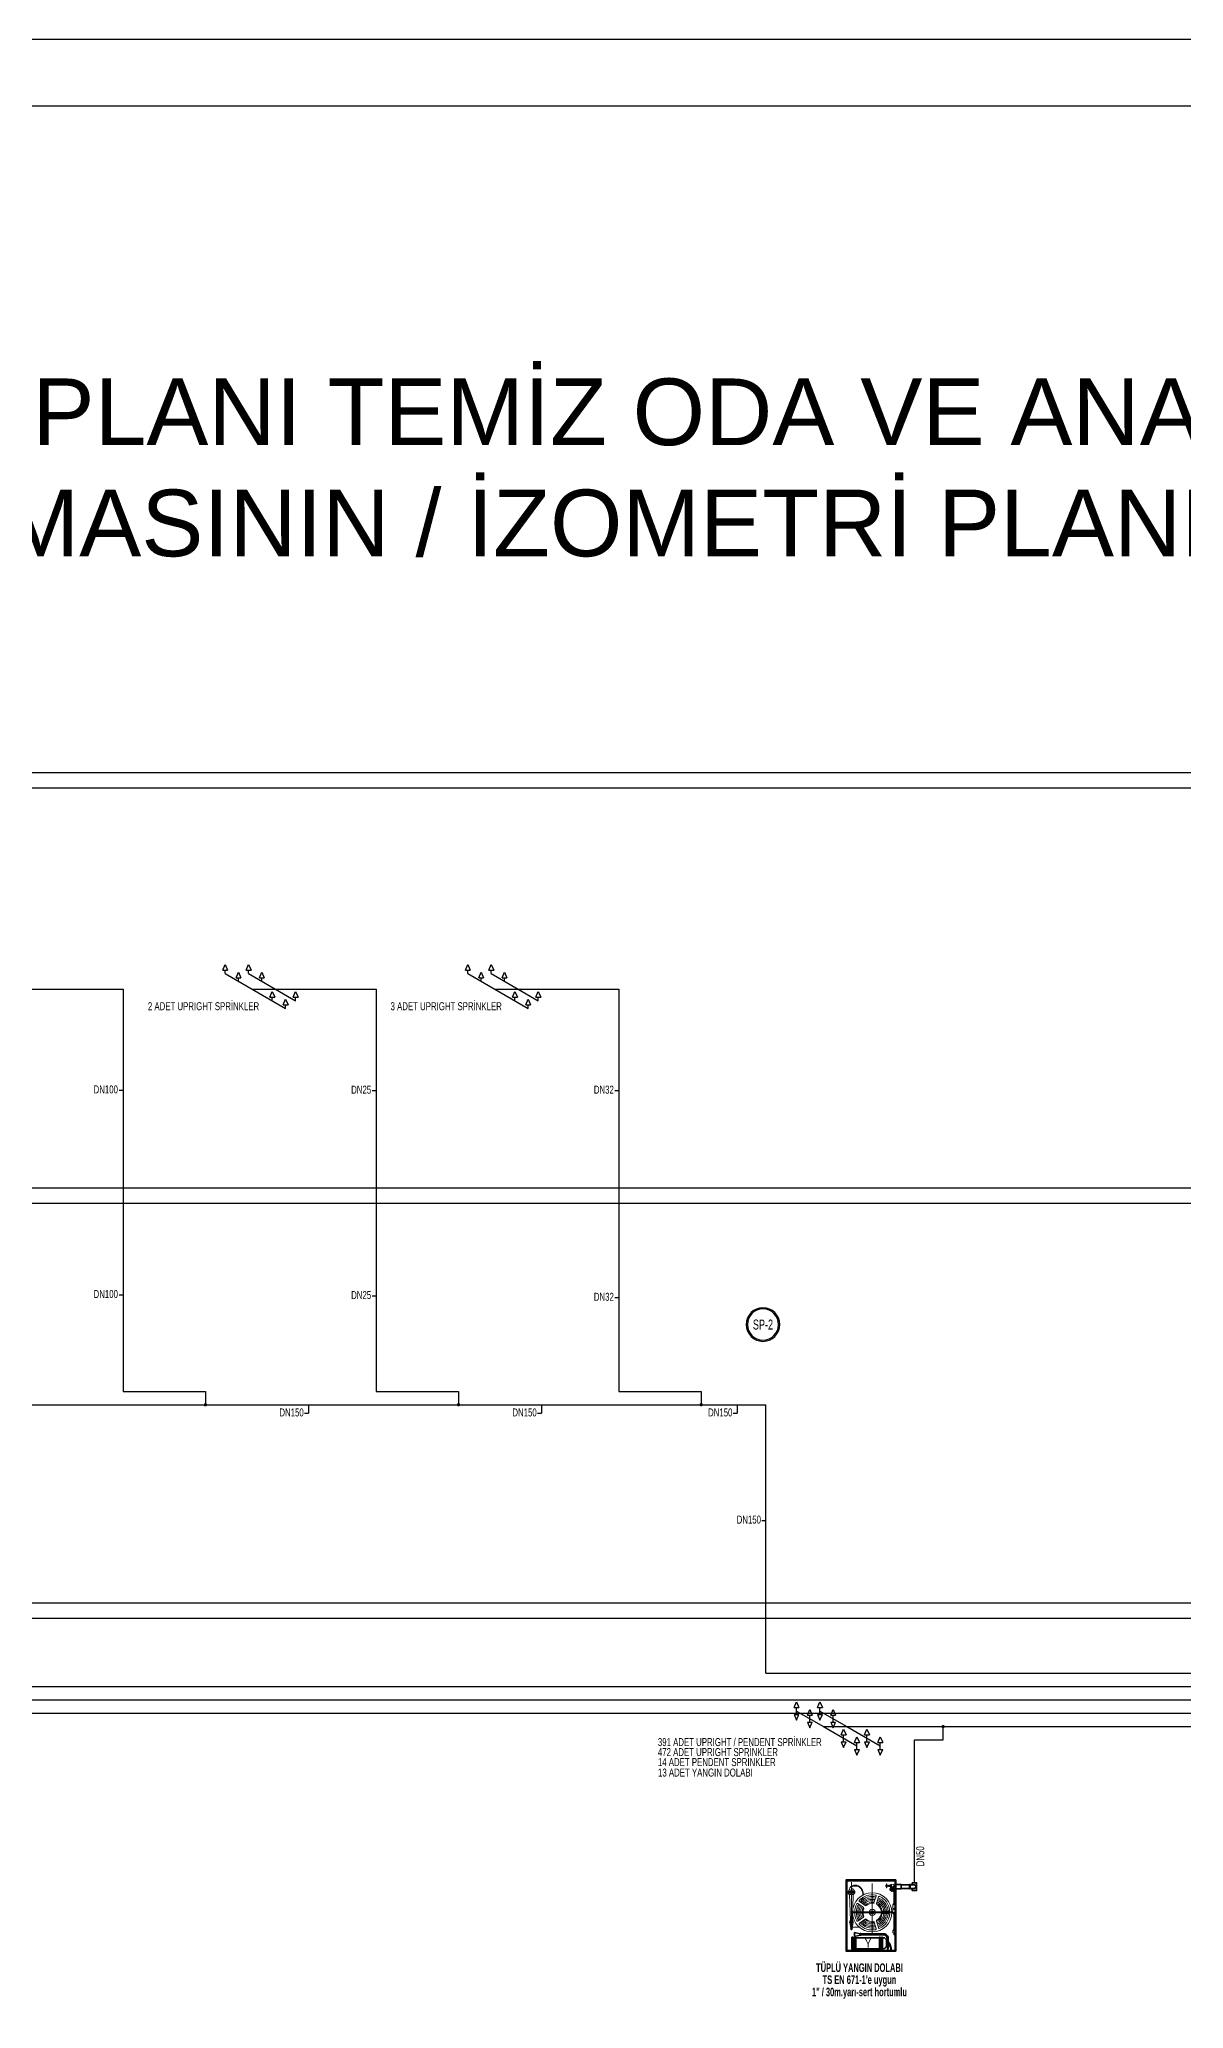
# Model space of a CAD drawing. Header units: centimetres. Extents: x 394264 to 551709, y 50011 to 59011.
# Drawn here: x 523287 to 525004, y 56058 to 59011 of the extents above; entities that cross this region are included whole.
import ezdxf
from ezdxf.enums import TextEntityAlignment as Align

# ---------------------------------------------------------------- set-up
doc = ezdxf.new("R2010")
doc.units = ezdxf.units.CM
doc.linetypes.add('HIDDEN', pattern=[9.525, 6.35, -3.175])
for name, color, linetype, lineweight in [('-M-ANTET', 7, 'Continuous', 30), ('-M-DW-RISER NO', 7, 'Continuous', 30), ('-M-FIRE COMP', 7, 'Continuous', 30), ('-M-YANGIN-CAP', 7, 'Continuous', 30), ('-M-YNGN-ZON1', 5, 'SP', 30), ('-M-YNGN-ZON2', 4, 'SP', 30), ('-M-YNGN-ZON3', 6, 'SP', 30), ('-M-YNGN-ZON4', 3, 'SP', 30), ('-M-YNGN-ZON5', 1, 'SP', 30), ('0-KRCN-SHT-02CIHAZ', 132, 'Continuous', 25), ('0-KRCN-YNG-YANGINDOLABI', 171, 'Continuous', 35), ('0-KRCN-Z-ANTET', 71, 'Continuous', 30), ('0-MEK-YNG-YANGINDOLABI', 171, 'Continuous', 35), ('SPRINKLERYAŞ', 130, 'Y1', 30)]:
    doc.layers.add(name, color=color, linetype=linetype, lineweight=lineweight)
doc.styles.add('ARIAL', font='arial.ttf', dxfattribs={"width": 0.8, "height": 16})
doc.styles.add('CAP', font='ARIALNB.TTF')
doc.styles.add('CIZGI', font='tahoma.ttf', dxfattribs={"width": 0.8, "oblique": 20})
doc.styles.add('Ince', font='arial.ttf')
doc.styles.add('LEVO', font='arial.ttf')
doc.styles.get("Standard").update_dxf_attribs({"font": 'arial.ttf'})
doc.styles.add('TROMANT', font='arial.ttf', dxfattribs={"width": 0.8})
doc.linetypes.add('SP', pattern='A,2,-0.1,["SP",CIZGI,S=0.14,R=0.2,X=0,Y=-0.07],-0.255', length=2.355)
doc.linetypes.add('Y1', pattern='A,2,-0.15,["Y",Standard,S=0.2,R=0.2,X=0,Y=-0.1],-0.25', length=2.4)

# ---------------------------------------------------------------- blocks, each defined once
blk = doc.blocks.new('0-MEK-YANGIN-YANGIN DOLABI-KOLON')
at = {"layer": '0-MEK-YNG-YANGINDOLABI', "color": 120, "lineweight": 15}
for p, q in [((4, -14.4), (2.8, -16.4)), ((2.8, -16.4), (12.3, -16.4)), ((2.8, -18.4), (2.8, -16.4)), ((2.8, -17.4), (12.3, -17.4)), ((2.8, -18.4), (12.3, -18.4)), ((2.8, -18.4), (2.8, -18.4)), ((4.5, -20.4), (3.4, -18.8)), ((4, -14.4), (11, -14.4)), ((4.5, -20.4), (10.5, -20.4)), ((4.9, -12.9), (4.9, -14.4)), ((4.9, -20.4), (6.2, -56.5)), ((7.1, -16.4), (7.1, -14.4)), ((7.1, -20.4), (7.1, -18.4)), ((7.6, -70.6), (7.6, -3)), ((8.1, -16.4), (8.1, -14.4)), ((8.1, -20.4), (8.1, -18.4)), ((10.2, -20.4), (9, -56.5)), ((10.2, -13.7), (10.2, -14.4)), ((10.4, -7.5), (15.7, -7.5)), ((10.5, -8.5), (15.7, -8.5)), ((10.5, -8.5), (10.5, -8.5)), ((10.5, -20.4), (11.6, -18.8)), ((11, -14.4), (12.3, -16.4)), ((12.3, -18.4), (12.3, -16.4)), ((12.3, -18.4), (12.3, -18.4)), ((36.8, -76.2), (36.8, -4.7)), ((39.3, -31.9), (42.3, -22.7)), ((42.7, -32.9), (45.7, -23.8)), ((56.2, -9.1), (56.2, -7.3)), ((56.8, -7.3), (56.2, -7.3)), ((56.8, -9.1), (56.2, -9.1)), ((56.8, -11.2), (56.8, -5.2)), ((56.8, -5.2), (57.4, -5.2)), ((56.8, -9.1), (56.8, -7.3)), ((56.8, -11.2), (57.4, -11.2)), ((57.4, -11.2), (57.4, -5.2)), ((58, -7.3), (57.4, -7.3)), ((58, -9.1), (57.4, -9.1)), ((58, -9.1), (58, -7.3)), ((59.3, -7.8), (58, -7.8)), ((59.3, -8.7), (58, -8.7)), ((59.9, -7.3), (59.3, -7.3)), ((59.3, -9.1), (59.3, -7.3)), ((59.9, -9.1), (59.3, -9.1)), ((59.9, -9.1), (59.9, -7.3)), ((60.8, -7.6), (59.9, -7.6)), ((60.8, -8.9), (59.9, -8.9)), ((60.8, -9.1), (60.8, -7.3)), ((62, -7.3), (60.8, -7.3)), ((62, -9.1), (60.8, -9.1)), ((61.6, -12.3), (62, -11.9)), ((61.6, -12.3), (61.7, -12.3)), ((61.7, -12.3), (66, -16)), ((61.7, -13.9), (61.8, -12.7)), ((61.7, -13.9), (64.5, -16.2)), ((61.9, -14.3), (62, -14.2)), ((62, -6.9), (64.4, -6.9)), ((62, -9.5), (62, -6.9)), ((62, -9.5), (64.1, -9.5)), ((62, -11.9), (66.4, -15.5)), ((62.2, -11.6), (62.6, -11.2)), ((62.2, -11.6), (66.6, -15.3)), ((62.3, -12.1), (62.5, -11.8)), ((64, -10.7), (62.6, -11.2)), ((62.6, -11.2), (67, -14.8)), ((62.9, -10.1), (62.9, -6.3)), ((62.9, -6.3), (64.1, -6.3)), ((62.9, -10.1), (64.1, -10.1)), ((62.9, -14.9), (63.6, -14)), ((63.3, -15.3), (64.1, -14.4)), ((63.5, -10.1), (63.5, -6.3)), ((64, -10.7), (67.2, -13.4)), ((64.1, -10.1), (64.1, -6.3)), ((64.1, -16.1), (64.2, -16)), ((64.5, -16.2), (65.6, -15.9)), ((64.6, -12.8), (65.4, -11.9)), ((65.1, -13.2), (65.8, -12.3)), ((66, -9.2), (66, -12.3)), ((66, -9.2), (69, -9.2)), ((66, -16), (66.4, -15.5)), ((66, -16), (66, -16)), ((66.2, -15.3), (66.4, -15.1)), ((66.6, -15.3), (67, -14.8)), ((67, -6.6), (68, -6.6)), ((67, -6.6), (67, -9.2)), ((67.2, -13.4), (67, -14.8)), ((67, -13.7), (67, -33.2)), ((68, -6.6), (68, -9.2)), ((68, -13.7), (68, -33.2)), ((68.6, -6.9), (68.3, -6.9)), ((68.6, -14), (68.6, -4.9)), ((68.6, -4.9), (69, -4.9)), ((69, -14), (68.6, -14)), ((69, -4.9), (69, -14)), ((7.7, -44.7), (66, -44.7)), ((7.7, -46.2), (66, -46.2)), ((8.1, -45.5), (67.5, -45.5)), ((24.6, -38.8), (16.8, -33.1)), ((24.6, -52.1), (16.8, -57.8)), ((26.7, -36), (18.9, -30.3)), ((26.7, -55), (18.9, -60.6)), ((50.5, -43.7), (60.1, -43.7)), ((50.5, -47.2), (60.1, -47.2)), ((66, -43.5), (66, -34.6)), ((66, -43.5), (66, -46.6)), ((67, -48), (67, -69.9)), ((68, -48), (68, -69.9)), ((69, -34.6), (69, -46.6)), ((5.1, -60), (5.1, -59)), ((5.1, -59.5), (10.1, -59.5)), ((5.6, -58.5), (9.6, -58.5)), ((5.6, -60.5), (9.6, -60.5)), ((5.7, -57.5), (5.7, -57)), ((5.7, -57.5), (9.5, -57.5)), ((5.7, -57.5), (9.5, -57.5)), ((5.7, -58.5), (5.7, -57.5)), ((5.7, -58.5), (9.5, -58.5)), ((5.7, -62.5), (5.7, -60.5)), ((5.7, -62.5), (9.5, -62.5)), ((5.7, -62.5), (6.9, -67.5)), ((6.2, -56.5), (9, -56.5)), ((6.9, -67.5), (6.4, -68.8)), ((6.4, -68.8), (8.9, -68.8)), ((6.4, -68.8), (6.8, -69.5)), ((6.8, -69.5), (8.4, -69.5)), ((6.9, -67.5), (8.4, -67.5)), ((8.4, -67.5), (9.5, -62.5)), ((8.9, -68.8), (8.4, -67.5)), ((8.4, -69.5), (8.9, -68.8)), ((8.5, -66.4), (18.8, -66.4)), ((9.5, -57.5), (9.5, -57)), ((9.5, -58.5), (9.5, -57.5)), ((9.5, -62.5), (9.5, -60.5)), ((10.1, -60), (10.1, -59)), ((39, -58.1), (42.3, -68.3)), ((42.7, -58), (45.7, -67.2)), ((66, -74.4), (66, -71.3)), ((66, -74.4), (69, -74.4)), ((67, -74.4), (67, -77.2)), ((67, -77.2), (68, -77.2)), ((68, -74.4), (68, -77.2)), ((69, -74.4), (69, -71.3))]:
    blk.add_line(p, q, dxfattribs=at)
at = {"layer": '0-MEK-YNG-YANGINDOLABI', "linetype": 'Continuous'}
for p, q in [((69, -9.2), (69, -12.3)), ((89.2, -6.9), (77.4, -6.9)), ((89.2, -11.9), (77.4, -11.9)), ((96, -6.9), (90.2, -6.9)), ((96, -11.9), (90.2, -11.9)), ((11.7, -73.7), (11.7, -79.2)), ((11.7, -73.7), (20.1, -75.5)), ((11.7, -79.2), (20.1, -77.4)), ((20.1, -75.5), (20.1, -77.4)), ((57.1, -90), (57.1, -87.8)), ((57.1, -87.8), (59.5, -87.8)), ((59.5, -90), (57.1, -90)), ((59.4, -87.5), (57.9, -87.5)), ((59.5, -87.8), (59.5, -90))]:
    blk.add_line(p, q, dxfattribs=at)
for points in [[(70, 0), (70, -100), (0, -100), (0, 0)], [(69, -1), (69, -99), (1, -99), (1, -1)], [(70, -6.5), (70, -12.3), (77.4, -12.3), (77.4, -6.5)], [(89.2, -6.5), (89.2, -12.4), (90.2, -12.4), (90.2, -6.5)], [(10.2, -80.5), (8.4, -80.5), (8.4, -97.1), (10.2, -97.1)], [(20.6, -75.4), (20.6, -77.5), (20.1, -77.5), (20.1, -75.4)]]:
    blk.add_lwpolyline(points, close=True, dxfattribs=at)
for points in [[(93.2, -11.9), (93.2, -14.9), (99.3, -14.9), (99.3, -3.8), (93.2, -3.8)], [(93.2, -3.8), (93.2, -6.9)], [(8.4, -80.8), (8.1, -80.8), (8.1, -96.8), (8.4, -96.8)], [(57.1, -86.8), (57.9, -86.8), (57.9, -87.8)], [(57.1, -91), (57.9, -91), (57.9, -90)], [(58.7, -88.4), (58.2, -88.9), (58.2, -89.6)], [(61.6, -91.5), (59.5, -90)]]:
    blk.add_lwpolyline(points, dxfattribs=at)
for points in [[(10.2, -96.6), (52.1, -96.6, 0.414214), (57.1, -91.6), (57.1, -86.2, 0.414214), (52.1, -81.1), (10.2, -81.1)], [(20.6, -75.7), (53.1, -75.7, -0.414214), (59.4, -82), (59.4, -87.8)], [(20.6, -77.2), (53.1, -77.2, -0.414214), (57.9, -82), (57.9, -87.8)], [(59.5, -90), (58.2, -97.6, 0.414214), (58.3, -97.7), (58.6, -97.8, 0.414214), (58.7, -97.7), (60, -90.4)], [(59.5, -87.8), (60.3, -87.8), (61.8, -89.8), (63.6, -95.7), (63.6, -97.7, -0.414214), (63.4, -97.8), (63.1, -97.8, -0.414214), (62.9, -97.7), (62.9, -95.8), (61.6, -91.5)]]:
    blk.add_lwpolyline(points, format="xyb", dxfattribs=at)
for points in [[(12.6, -80.5), (12.6, -97.2, 0.414214), (12.7, -97.4), (13.6, -97.4, 0.414214), (13.7, -97.2), (13.7, -80.5, 0.414214), (13.6, -80.4), (12.7, -80.4, 0.414214)], [(47, -80.5), (47, -97.2, 0.414214), (47.1, -97.4), (48, -97.4, 0.414214), (48.1, -97.2), (48.1, -80.5, 0.414214), (48, -80.4), (47.1, -80.4, 0.414214)], [(51.1, -80.5), (51.1, -97.2, -0.414214), (51, -97.4), (50.1, -97.4, -0.414214), (50, -97.2), (50, -80.5, -0.414214), (50.1, -80.4), (51, -80.4, -0.414214)]]:
    blk.add_lwpolyline(points, format="xyb", close=True, dxfattribs=at)
at = {"layer": '0-MEK-YNG-YANGINDOLABI', "color": 120, "lineweight": 15}
for centre, radius in [((36.8, -45.5), 27.6), ((66.8, -12.2), 0.411), ((68.2, -12.2), 0.411), ((36.8, -45.5), 4.32), ((36.8, -45.5), 2.32), ((66.8, -34.7), 0.411), ((66.8, -46.5), 0.411), ((67.5, -40.6), 0.873), ((68.2, -34.7), 0.411), ((68.2, -46.5), 0.411), ((66.8, -71.4), 0.411), ((68.2, -71.4), 0.411)]:
    blk.add_circle(centre, radius, dxfattribs=at)
at = {"layer": '0-MEK-YNG-YANGINDOLABI', "linetype": 'Continuous'}
blk.add_circle((58.2, -88.9), 0.678, dxfattribs=at)
at = {"layer": '0-MEK-YNG-YANGINDOLABI', "color": 120, "lineweight": 15}
for centre, radius, start, end in [((2.8, -19.2), 0.75, 33.4531, 90), ((10.9, -13.6), 6.08, 94.6872, 173.1889), ((9.6, -10.7), 1.9, 109.4198, 267.2255), ((10.9, -13.6), 5.08, 94.9378, 112.2818), ((8.9, -13.7), 1.25, 0, 59.2322), ((12.3, -19.2), 0.75, 90, 146.5469), ((15.1, -13.3), 5.82, 46.5755, 84.4563), ((15.1, -13.3), 4.82, 46.5755, 83.9075), ((8.8, -21.3), 15, 0.5337, 50.0289), ((36.8, -45.5), 24.8, 79.3115, 136.6885), ((8.8, -21.3), 16, 2.2994, 49.924), ((8.8, -20.8), 15, 322.0085, 345.3974), ((8.8, -20.8), 16, 321.8236, 348.9761), ((36.8, -45.5), 20.3, 76.9398, 139.0602), ((36.8, -45.5), 18.3, 77.4806, 138.5194), ((36.8, -45.5), 22.3, 76.4963, 127.2679), ((41.1, -22.3), 1.25, 342, 79.3115), ((36.8, -45.5), 20.3, 4.9398, 67.0602), ((36.8, -45.5), 22.3, 4.4963, 67.5037), ((46.8, -24.2), 1.25, 64.6885, 162), ((36.8, -45.5), 24.8, 7.3115, 64.6885), ((61.4, -12.7), 0.45, 353.7817, 50.3286), ((63.8, -10.4), 1.01, 315.5102, 70.5999), ((66.3, -8.4), 2.46, 37.3844, 142.4704), ((65.8, -11.2), 1.46, 28.0669, 107.0966), ((65.7, -16.3), 0.45, 50.3286, 106.8755), ((67.5, -12.3), 1.5, 180, 0), ((71.8, -14), 5.28, 127.9975, 168.8678), ((36.8, -45.5), 24.8, 151.3115, 208.6885), ((36.8, -45.5), 22.3, 148.4963, 211.5037), ((16.1, -34.2), 1.25, 54, 151.3115), ((36.8, -45.5), 20.3, 148.9398, 211.0602), ((19.6, -29.3), 1.25, 136.6885, 234), ((36.8, -45.5), 18.3, 149.4806, 210.5194), ((36.8, -45.5), 22.3, 136.272, 139.5037), ((36.8, -45.5), 16.3, 150.1545, 209.8455), ((36.8, -45.5), 14.3, 151.018, 208.982), ((36.8, -45.5), 12.8, 156.3084, 203.6916), ((23.9, -39.8), 1.25, 336.3084, 54), ((23.9, -51.1), 1.25, 306, 23.6916), ((36.8, -45.5), 16.3, 78.1545, 137.8455), ((36.8, -45.5), 14.3, 79.018, 136.982), ((36.8, -45.5), 14.3, 223.018, 280.982), ((27.4, -35), 1.25, 234, 311.6916), ((27.4, -56), 1.25, 48.3084, 126), ((36.8, -45.5), 12.8, 84.3084, 131.6916), ((36.8, -45.5), 12.8, 228.3084, 280.1562), ((38.2, -31.5), 1.25, 264.3084, 342), ((43.9, -33.3), 1.25, 162, 239.6916), ((36.8, -45.5), 14.3, 7.018, 64.982), ((36.8, -45.5), 14.3, 295.018, 352.982), ((36.8, -45.5), 12.8, 12.3084, 59.6916), ((36.8, -45.5), 12.8, 300.3084, 347.6916), ((36.8, -45.5), 16.3, 6.1545, 65.8455), ((36.8, -45.5), 16.3, 294.1545, 353.8455), ((36.8, -45.5), 18.3, 5.4806, 66.5194), ((36.8, -45.5), 18.3, 293.4806, 354.5194), ((36.8, -45.5), 20.3, 292.9398, 355.0602), ((36.8, -45.5), 22.3, 292.4963, 355.5037), ((36.8, -45.5), 24.8, 295.3115, 352.6885), ((50.5, -42.5), 1.25, 192.3084, 270), ((50.5, -48.5), 1.25, 90, 167.6916), ((60.1, -42.5), 1.25, 270, 7.3115), ((60.1, -48.5), 1.25, 352.6885, 90), ((67.5, -34.6), 1.5, 0, 180), ((67.5, -46.6), 1.5, 180, 0), ((5.6, -59), 0.5, 90, 180), ((5.6, -60), 0.5, 180, 270), ((6.2, -57), 0.5, 90, 180), ((9, -57), 0.5, 0, 90), ((9.6, -59), 0.5, 0, 90), ((9.6, -60), 0.5, 270, 0), ((16.1, -56.8), 1.25, 208.6885, 306), ((19.6, -61.6), 1.25, 126, 223.3115), ((36.8, -45.5), 24.8, 223.3115, 280.6885), ((36.8, -45.5), 22.3, 220.4963, 283.5037), ((36.8, -45.5), 20.3, 220.9398, 283.0602), ((36.8, -45.5), 18.3, 221.4806, 282.5194), ((36.8, -45.5), 16.3, 222.1545, 281.8455), ((41.1, -68.6), 1.25, 280.6885, 18), ((43.9, -57.6), 1.25, 120.3084, 198), ((46.8, -66.8), 1.25, 198, 295.3115), ((67.5, -71.3), 1.5, 0, 180)]:
    blk.add_arc(centre, radius, start, end, dxfattribs=at)
at = {"layer": '0-MEK-YNG-YANGINDOLABI', "linetype": 'Continuous'}
blk.add_arc((95.6, -9.4), 2.53, 278.6874, 81.3126, dxfattribs=at)
at = {"layer": '0-MEK-YNG-YANGINDOLABI', "color": 200}
for s, height, style, width, p in [('Y', 12.6, 'TROMANT', 0.8, (31, -88.9)), ('TÜPLÜ YANGIN DOLABI', 12, 'CAP', 0.7, (18.9, -121.9)), ("TS EN 671-1'e uygun", 12, 'CAP', 0.7, (18.9, -141.9)), ('1" / 30m.yarı-sert hortumlu', 12, 'CAP', 0.7, (18.9, -158.9))]:
    blk.add_text(s, height=height, dxfattribs=dict(at, style=style, width=width)).set_placement(p, align=Align.MIDDLE)
blk = doc.blocks.new('-M-RISERNO')
at = {"layer": '-M-DW-RISER NO', "color": 7, "linetype": 'Continuous'}
blk.add_circle((0, 0), 67.2, dxfattribs=at)
at = {"layer": '-M-DW-RISER NO', "color": 14}
blk.add_circle((0, 0), 62.4, dxfattribs=at)
at = {"layer": '-M-DW-RISER NO', "style": 'ARIAL', "width": 0.65}
blk.add_attdef('DWR', text='', height=40, dxfattribs=at).set_placement((0, 0), align=Align.MIDDLE_CENTER)

msp = doc.modelspace()

# ---------------------------------------------------------------- linework, layer by layer
at = {"layer": '-M-ANTET', "color": 0}
for p, q in [((523562.2, 57615.8), (523565.9, 57624.3)), ((523562.2, 57615.8), (523569.6, 57615.8)), ((523565.9, 57624.3), (523569.6, 57615.8)), ((523565.9, 57610.4), (523565.9, 57615.8)), ((523582.2, 57604.2), (523585.9, 57612.7)), ((523585.9, 57612.7), (523589.6, 57604.2)), ((523597.3, 57615.8), (523601, 57624.3)), ((523597.3, 57615.8), (523604.7, 57615.8)), ((523601, 57624.3), (523604.7, 57615.8)), ((523601, 57610.4), (523601, 57615.8)), ((523617.3, 57604.2), (523621, 57612.7)), ((523621, 57612.7), (523624.6, 57604.2)), ((523926.2, 57615.8), (523929.9, 57624.3)), ((523926.2, 57615.8), (523933.6, 57615.8)), ((523929.9, 57624.3), (523933.6, 57615.8)), ((523929.9, 57610.4), (523929.9, 57615.8)), ((523946.2, 57604.2), (523949.9, 57612.7)), ((523949.9, 57612.7), (523953.5, 57604.2)), ((523961.3, 57615.8), (523965, 57624.3)), ((523961.3, 57615.8), (523968.7, 57615.8)), ((523965, 57624.3), (523968.7, 57615.8)), ((523965, 57610.4), (523965, 57615.8)), ((523981.3, 57604.2), (523984.9, 57612.7)), ((523984.9, 57612.7), (523988.6, 57604.2)), ((523582.2, 57604.2), (523589.6, 57604.2)), ((523585.9, 57598.9), (523585.9, 57604.2)), ((523617.3, 57604.2), (523624.6, 57604.2)), ((523621, 57598.9), (523621, 57604.2)), ((523632.8, 57575), (523636.5, 57583.5)), ((523636.5, 57583.5), (523640.2, 57575)), ((523667.9, 57575), (523671.6, 57583.5)), ((523671.6, 57583.5), (523675.3, 57575)), ((523946.2, 57604.2), (523953.5, 57604.2)), ((523949.9, 57598.9), (523949.9, 57604.2)), ((523981.3, 57604.2), (523988.6, 57604.2)), ((523984.9, 57598.9), (523984.9, 57604.2)), ((523996.8, 57575), (524000.5, 57583.5)), ((524000.5, 57583.5), (524004.2, 57575)), ((524031.9, 57575), (524035.6, 57583.5)), ((524035.6, 57583.5), (524039.2, 57575)), ((523632.8, 57575), (523640.2, 57575)), ((523636.5, 57569.7), (523636.5, 57575)), ((523652.8, 57563.5), (523656.5, 57572)), ((523652.8, 57563.5), (523660.2, 57563.5)), ((523656.5, 57572), (523660.2, 57563.5)), ((523656.5, 57558.1), (523656.5, 57563.5)), ((523667.9, 57575), (523675.3, 57575)), ((523671.6, 57569.7), (523671.6, 57575)), ((523996.8, 57575), (524004.2, 57575)), ((524000.5, 57569.7), (524000.5, 57575)), ((524016.8, 57563.5), (524020.5, 57572)), ((524016.8, 57563.5), (524024.1, 57563.5)), ((524020.5, 57572), (524024.1, 57563.5)), ((524020.5, 57558.1), (524020.5, 57563.5)), ((524031.9, 57575), (524039.2, 57575)), ((524035.6, 57569.7), (524035.6, 57575)), ((524419.2, 56510), (524422.9, 56518.5)), ((524422.9, 56518.5), (524426.6, 56510)), ((524454.3, 56510), (524458, 56518.5)), ((524458, 56518.5), (524461.7, 56510)), ((524419.2, 56510), (524426.6, 56510)), ((524419.2, 56499.3), (524426.6, 56499.3)), ((524419.2, 56499.3), (524422.9, 56490.8)), ((524422.9, 56504.6), (524422.9, 56510)), ((524422.9, 56499.3), (524422.9, 56504.6)), ((524422.9, 56490.8), (524426.6, 56499.3)), ((524439.2, 56498.4), (524442.9, 56506.9)), ((524439.2, 56498.4), (524446.6, 56498.4)), ((524439.2, 56487.8), (524446.6, 56487.8)), ((524439.2, 56487.8), (524442.9, 56479.3)), ((524442.9, 56506.9), (524446.6, 56498.4)), ((524442.9, 56493.1), (524442.9, 56498.4)), ((524442.9, 56487.8), (524442.9, 56493.1)), ((524442.9, 56479.3), (524446.6, 56487.8)), ((524454.3, 56510), (524461.7, 56510)), ((524454.3, 56499.3), (524461.7, 56499.3)), ((524454.3, 56499.3), (524458, 56490.8)), ((524458, 56504.6), (524458, 56510)), ((524458, 56499.3), (524458, 56504.6)), ((524458, 56490.8), (524461.7, 56499.3)), ((524474.3, 56498.4), (524477.9, 56506.9)), ((524474.3, 56498.4), (524481.6, 56498.4)), ((524474.3, 56487.8), (524481.6, 56487.8)), ((524474.3, 56487.8), (524477.9, 56479.3)), ((524477.9, 56506.9), (524481.6, 56498.4)), ((524477.9, 56493.1), (524477.9, 56498.4)), ((524477.9, 56487.8), (524477.9, 56493.1)), ((524477.9, 56479.3), (524481.6, 56487.8)), ((524489.8, 56469.2), (524493.5, 56477.7)), ((524489.8, 56469.2), (524497.2, 56469.2)), ((524489.8, 56458.6), (524497.2, 56458.6)), ((524489.8, 56458.6), (524493.5, 56450.1)), ((524493.5, 56477.7), (524497.2, 56469.2)), ((524493.5, 56463.9), (524493.5, 56469.2)), ((524493.5, 56458.6), (524493.5, 56463.9)), ((524493.5, 56450.1), (524497.2, 56458.6)), ((524509.8, 56457.7), (524513.5, 56466.2)), ((524513.5, 56466.2), (524517.2, 56457.7)), ((524524.9, 56469.2), (524528.6, 56477.7)), ((524524.9, 56469.2), (524532.3, 56469.2)), ((524524.9, 56458.6), (524532.3, 56458.6)), ((524524.9, 56458.6), (524528.6, 56450.1)), ((524528.6, 56477.7), (524532.3, 56469.2)), ((524528.6, 56463.9), (524528.6, 56469.2)), ((524528.6, 56458.6), (524528.6, 56463.9)), ((524528.6, 56450.1), (524532.3, 56458.6)), ((524544.9, 56457.7), (524548.5, 56466.2)), ((524548.5, 56466.2), (524552.2, 56457.7)), ((524509.8, 56457.7), (524517.2, 56457.7)), ((524509.8, 56447), (524517.2, 56447)), ((524509.8, 56447), (524513.5, 56438.5)), ((524513.5, 56452.4), (524513.5, 56457.7)), ((524513.5, 56447), (524513.5, 56452.4)), ((524513.5, 56438.5), (524517.2, 56447)), ((524544.9, 56457.7), (524552.2, 56457.7)), ((524544.9, 56447), (524552.2, 56447)), ((524544.9, 56447), (524548.5, 56438.5)), ((524548.5, 56452.4), (524548.5, 56457.7)), ((524548.5, 56447), (524548.5, 56452.4)), ((524548.5, 56438.5), (524552.2, 56447))]:
    msp.add_line(p, q, dxfattribs=at)
at = {"layer": '-M-FIRE COMP', "color": 3, "linetype": 'HIDDEN', "ltscale": 2, "const_width": 2.5}
for points in [[(523535, 56963.9, 1), (523537.5, 56963.9, 1)], [(523914.6, 56963.9, 1), (523917.1, 56963.9, 1)], [(524278.6, 56963.9, 1), (524281.1, 56963.9, 1)], [(524641.6, 56481.4, 1), (524644.1, 56481.4, 1)]]:
    msp.add_lwpolyline(points, format="xyb", close=True, dxfattribs=at)
at = {"layer": '-M-YANGIN-CAP'}
for p, q in [((523406.8, 57435.5), (523413, 57435.5)), ((523786.4, 57435.2), (523792.5, 57435.2)), ((524150.3, 57435.2), (524156.5, 57435.2)), ((523406.8, 57128.8), (523413, 57128.8)), ((523786.4, 57127.2), (523792.5, 57127.2)), ((524150.3, 57124.6), (524156.5, 57124.6)), ((523690.9, 56963.9), (523690.9, 56951.2)), ((524040.4, 56963.9), (524040.4, 56951.2)), ((524334, 56963.9), (524334, 56951.2)), ((523684.8, 56951.2), (523690.9, 56951.2)), ((524034.3, 56951.2), (524040.4, 56951.2)), ((524327.8, 56951.2), (524334, 56951.2)), ((524370.7, 56790.5), (524376.8, 56790.5))]:
    msp.add_line(p, q, dxfattribs=at)
at = {"layer": '-M-YNGN-ZON1', "ltscale": 50}
msp.add_line((522246.2, 56541.4), (525807.3, 56541.4), dxfattribs=at)
at = {"layer": '-M-YNGN-ZON2', "ltscale": 50}
msp.add_line((521431.2, 56501.4), (525807.3, 56501.4), dxfattribs=at)
at = {"layer": '-M-YNGN-ZON3', "ltscale": 50}
for p, q in [((523035, 57587.1), (523413, 57587.1)), ((523413, 57587.1), (523413, 56983.9)), ((523606.3, 57587.1), (523792.5, 57587.1)), ((523792.5, 57587.1), (523792.5, 56983.9)), ((523970.3, 57587.1), (524156.5, 57587.1)), ((524156.5, 57587.1), (524156.5, 56983.9)), ((522568.1, 56963.9), (524376.8, 56963.9)), ((523413, 56983.9), (523536.3, 56983.9)), ((523536.3, 56983.9), (523536.3, 56963.9)), ((523792.5, 56983.9), (523915.8, 56983.9)), ((523915.8, 56983.9), (523915.8, 56963.9)), ((524156.5, 56983.9), (524279.8, 56983.9)), ((524279.8, 56983.9), (524279.8, 56963.9)), ((524376.8, 56561.4), (524376.8, 56963.9)), ((524376.8, 56561.4), (525807.3, 56561.4))]:
    msp.add_line(p, q, dxfattribs=at)
at = {"layer": '-M-YNGN-ZON4', "ltscale": 50}
for p, q in [((524463.3, 56481.3), (525807.3, 56481.3)), ((524599.8, 56247.2), (524599.8, 56461.4)), ((524599.8, 56461.4), (524642.9, 56461.4)), ((524642.9, 56461.4), (524642.9, 56481.4))]:
    msp.add_line(p, q, dxfattribs=at)
at = {"layer": '-M-YNGN-ZON5', "ltscale": 50}
msp.add_line((522236.2, 56521.4), (525807.3, 56521.4), dxfattribs=at)
at = {"layer": '0-KRCN-SHT-02CIHAZ', "color": 8}
for p, q in [((536090.4, 57911.3), (519964.1, 57911.3)), ((519964.1, 57888.8), (536090.4, 57888.8)), ((536090.4, 57288.8), (519964.1, 57288.8)), ((519964.1, 57266.3), (536090.4, 57266.3)), ((536090.4, 56666.3), (519964.1, 56666.3)), ((519964.1, 56643.8), (536090.4, 56643.8))]:
    msp.add_line(p, q, dxfattribs=at)
at = {"layer": '0-KRCN-Z-ANTET'}
for points in [[(394264.1, 50011.3), (551709.3, 50011.3), (551709.3, 59011.3), (394264.1, 59011.3)], [(503064.1, 50111.3), (536328.4, 50111.3), (536328.4, 58911.3), (503064.1, 58911.3)]]:
    msp.add_lwpolyline(points, close=True, dxfattribs=at)
at = {"layer": 'SPRINKLERYAŞ', "color": 7, "ltscale": 200}
for p, q in [((523565.9, 57610.4), (523606.3, 57587.1)), ((523601, 57610.4), (523641.4, 57587.1)), ((523929.9, 57610.4), (523970.3, 57587.1)), ((523965, 57610.4), (524005.3, 57587.1)), ((523606.3, 57587.1), (523656.5, 57558.1)), ((523641.4, 57587.1), (523671.6, 57569.7)), ((523970.3, 57587.1), (524020.5, 57558.1)), ((524005.3, 57587.1), (524035.6, 57569.7)), ((524422.9, 56504.6), (524463.3, 56481.3)), ((524458, 56504.6), (524498.4, 56481.3)), ((524463.3, 56481.3), (524513.5, 56452.4)), ((524498.4, 56481.3), (524548.5, 56452.4))]:
    msp.add_line(p, q, dxfattribs=at)

# ---------------------------------------------------------------- block references
at = {"layer": '-M-DW-RISER NO'}
ref = msp.add_blockref('-M-RISERNO', (524372.6, 57084.2), dxfattribs=dict(at, xscale=-0.3750003426106591, yscale=0.3750003426106591, zscale=0.3750003426106591))
ref.add_attrib('DWR', 'SP-2', dxfattribs={"height": 15, "style": 'ARIAL', "width": 0.65}).set_placement((524372.6, 57084.2), align=Align.MIDDLE_CENTER)
at = {"layer": '0-KRCN-YNG-YANGINDOLABI', "ltscale": 2, "xscale": 1.06667111112963, "yscale": 1.06667111112963, "zscale": 1.06667111112963}
msp.add_blockref('0-MEK-YANGIN-YANGIN DOLABI-KOLON', (524497.2, 56251.3), dxfattribs=at)

# ---------------------------------------------------------------- texts
at = {"layer": '-M-YANGIN-CAP', "color": 3, "style": 'LEVO', "width": 0.7}
for s, p in [('2 ADET UPRIGHT SPRİNKLER', (523450, 57555.5)), ('3 ADET UPRIGHT SPRİNKLER', (523814, 57555.5)), ('DN100', (523368.5, 57430.8)), ('DN25', (523754.9, 57430.4)), ('DN32', (524118.9, 57430.4)), ('DN100', (523368.5, 57124)), ('DN25', (523754.9, 57122.4)), ('DN32', (524118.9, 57119.8)), ('DN150', (523647.2, 56946.4)), ('DN150', (523996.7, 56946.4)), ('DN150', (524290.3, 56946.4)), ('DN150', (524333.1, 56785.7)), ('391 ADET UPRIGHT / PENDENT SPRİNKLER', (524215, 56452.1)), ('472 ADET UPRIGHT SPRİNKLER', (524215, 56437.1)), ('14 ADET PENDENT SPRİNKLER', (524215, 56422.1)), ('13 ADET YANGIN DOLABI', (524215.2, 56406.4))]:
    msp.add_text(s, height=12, dxfattribs=at).set_placement(p)
msp.add_text('DN50', height=12, rotation=90, dxfattribs=at).set_placement((524614.5, 56271.9))
at = {"layer": '0-KRCN-Z-ANTET', "color": 6, "insert": (521398.6, 58502.8), "char_height": 100, "width": 7005.556, "attachment_point": 1, "style": 'Ince'}
msp.add_mtext('KOLON ŞEMASI / İZOMETRİ PLANI TEMİZ ODA VE ANA BİNA İÇİN ORTAK HAZIRLANMIŞTIR.\\PİLGİLİ PROJEDE KOLON ŞEMASININ / İZOMETRİ PLANLARININ İLGİLİ KISIMLARI DİKKATE ALINACAKTIR.', dxfattribs=at)

doc.saveas('drawing.dxf')
